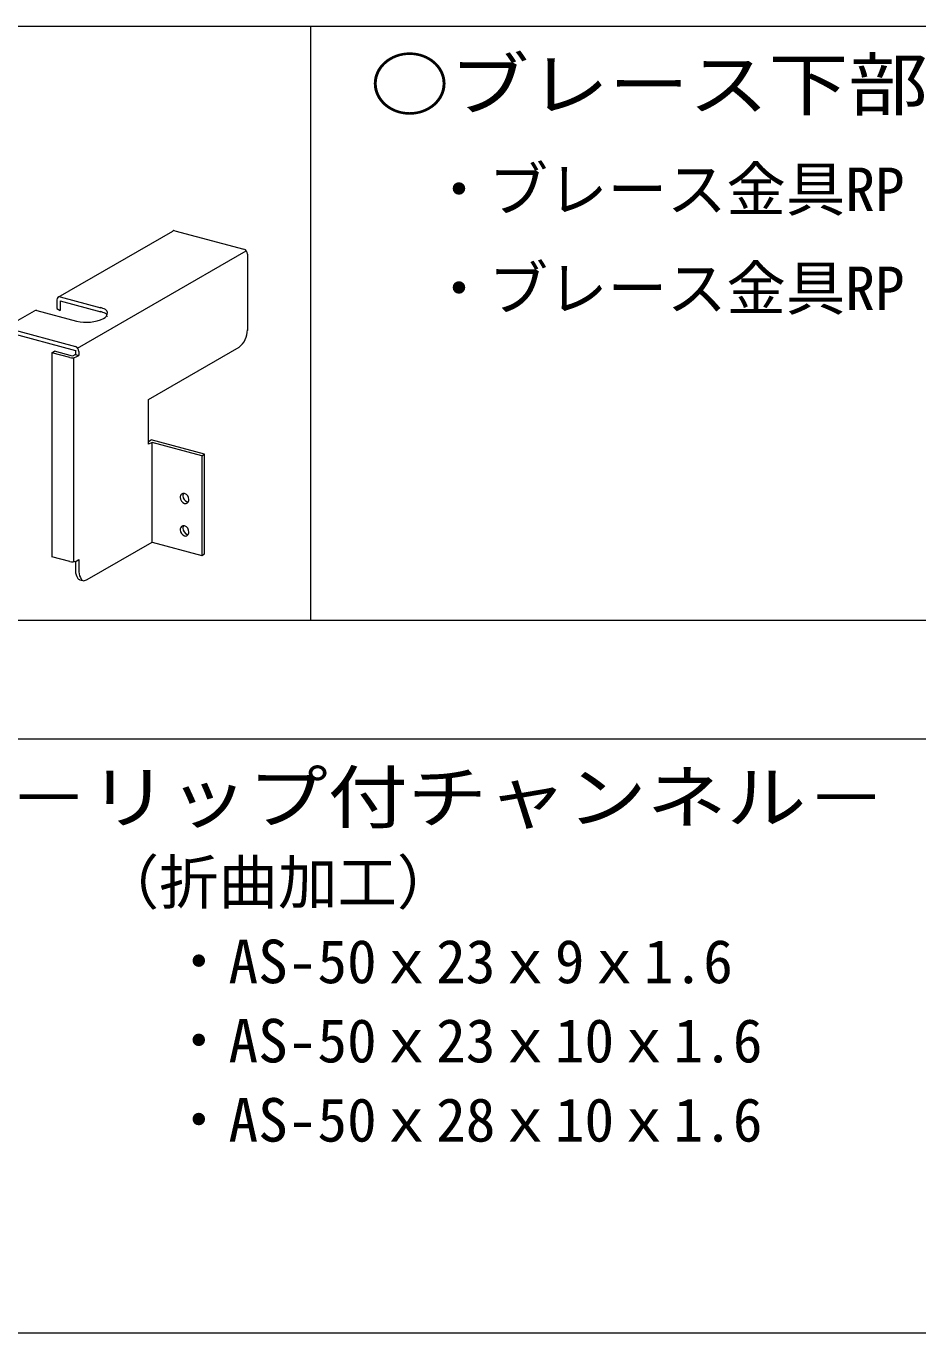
# Model space of a CAD drawing. Units: millimetres on the paper, enlarged 40 times. Extents: x -7800 to 7800, y -5387 to 5300.
# Drawn here: x -3545 to -2645, y 1260 to 2580 of the extents above; entities that cross this region are included whole.
import ezdxf
from ezdxf.enums import TextEntityAlignment as Align

# ---------------------------------------------------------------- set-up
doc = ezdxf.new("R2010")
doc.units = ezdxf.units.MM
doc.header["$LTSCALE"] = 40
doc.layers.add('0-6_文字', color=7, linetype='Continuous')
doc.layers.add('0-B_補強金具・金具・その他', color=3, linetype='Continuous', lineweight=18)
doc.layers.add('F-3_野縁受け', color=7, linetype='Continuous', lineweight=18)
doc.styles.add('ＭＳ ゴシック', font='')
doc.styles.get('ＭＳ ゴシック').set_extended_font_data('MS Gothic')

msp = doc.modelspace()

# ---------------------------------------------------------------- linework, layer by layer
at = {"layer": '0-B_補強金具・金具・その他'}
for p, q in [((-3512.7, 2306.46), (-3396.95, 2373.29)), ((-3394.87, 2373.61), (-3325.21, 2354.94)), ((-3493.42, 2254.86), (-3322.94, 2353.29)), ((-3321.7, 2349.97), (-3321.7, 2272.92)), ((-3514.13, 2303.68), (-3514.13, 2295.12)), ((-3510.63, 2306.78), (-3469.8, 2295.84)), ((-3510.63, 2302.75), (-3510.63, 2293.09)), ((-3510.63, 2302.75), (-3469.8, 2291.81)), ((-3567.17, 2275.01), (-3536.53, 2292.7)), ((-3534.46, 2293.02), (-3494.15, 2282.22)), ((-3514.13, 2295.12), (-3510.63, 2293.09)), ((-3565.1, 2275.33), (-3495.43, 2256.66)), ((-3565.1, 2271.3), (-3495.43, 2252.63)), ((-3519.28, 2250.38), (-3516.56, 2251.96)), ((-3500.88, 2245.45), (-3519.28, 2250.38)), ((-3519.28, 2250.38), (-3519.28, 2044.25)), ((-3498.16, 2247.02), (-3516.56, 2251.96)), ((-3495.43, 2248.6), (-3498.16, 2247.02)), ((-3497.38, 2244.51), (-3497.38, 2039.14)), ((-3495.43, 2252.9), (-3495.43, 2248.6)), ((-3495.43, 2248.6), (-3491.93, 2247.66)), ((-3494.65, 2246.09), (-3491.93, 2247.66)), ((-3491.93, 2251.69), (-3491.93, 2247.66)), ((-3421.44, 2203.18), (-3330.21, 2255.85)), ((-3421.44, 2157.82), (-3421.44, 2203.18)), ((-3421.44, 2160.78), (-3418.83, 2162.29)), ((-3364.94, 2147.85), (-3418.83, 2162.29)), ((-3418.05, 2058.98), (-3418.05, 2159.78)), ((-3367.66, 2146.27), (-3364.94, 2147.85)), ((-3367.66, 2146.27), (-3367.66, 2045.47)), ((-3364.94, 2047.05), (-3364.94, 2147.85)), ((-3483.42, 2021.24), (-3418.05, 2058.98)), ((-3418.05, 2058.98), (-3367.66, 2045.47)), ((-3367.66, 2045.47), (-3364.94, 2047.05)), ((-3500.88, 2039.32), (-3519.28, 2044.25)), ((-3495.43, 2039.62), (-3495.43, 2029.86)), ((-3494.65, 2039.95), (-3491.93, 2041.52)), ((-3491.93, 2041.52), (-3491.93, 2028.92)), ((-3491.23, 2021.09), (-3487.72, 2020.15))]:
    msp.add_line(p, q, dxfattribs=at)
msp.add_lwpolyline([(-3367.66, 2146.27), (-3418.05, 2159.78), (-3421.44, 2157.82)], dxfattribs=at)
for centre, radius, start, end in [((-3395.5, 2370.79), 2.89, 77.36817, 120), ((-3327.21, 2349.81), 5.51, 1.67985, 68.69481), ((-3511.26, 2303.96), 2.89, 77.36817, 185.47947), ((-3535.09, 2290.2), 2.89, 77.36817, 120), ((-3484.46, 2322.33), 41.27, 256.42268, 295.18792), ((-3477.32, 2268.79), 28.07, 63.94986, 75.54727), ((-3477.32, 2264.76), 28.07, 63.94986, 75.54727), ((-3469.56, 2291.02), 6.59, 293.78585, 0.28769), ((-3466.64, 2290.7), 3.7, 5.47941, 63.53409), ((-3466.64, 2286.67), 3.7, 30.2702, 63.53409), ((-3468.69, 2290.46), 5.75, 5.96864, 7.72709), ((-3466.64, 2286.67), 3.7, 5.47941, 8.91227), ((-3468.69, 2286.43), 5.75, 5.96864, 7.72709), ((-3343.53, 2273.14), 21.82, 307.58519, 0.57799), ((-3498.67, 2254.62), 9.43, 256.41858, 295.19203), ((-3497.44, 2251.53), 5.51, 1.67985, 68.69481), ((-3384.58, 2104.14), 4.99, 160.47531, 178.563), ((-3382.97, 2104.27), 6.61, 180.04953, 250.32513), ((-3385.53, 2104.71), 3.91, 134.78427, 163.64669), ((-3386.1, 2104.75), 3.5, 74.95671, 128.62773), ((-3381.86, 2105.71), 4.99, 160.47531, 178.563), ((-3380.24, 2105.84), 6.61, 180.04953, 250.32513), ((-3382.81, 2106.28), 3.91, 149.76345, 163.64669), ((-3387.41, 2101.91), 6.61, 0.04953, 70.32513), ((-3381.59, 2103.05), 3.53, 255.66483, 272.31226), ((-3385.2, 2101.8), 4.39, 315.01864, 1.50001), ((-3384.31, 2101.47), 3.53, 255.66483, 308.9695), ((-3384.58, 2071.38), 4.99, 160.47531, 178.563), ((-3385.53, 2071.95), 3.91, 134.78427, 163.64669), ((-3386.1, 2071.99), 3.5, 74.95671, 128.62773), ((-3381.86, 2072.95), 4.99, 160.47531, 178.563), ((-3380.24, 2073.08), 6.61, 180.04953, 250.32513), ((-3382.81, 2073.52), 3.91, 149.76345, 163.64669), ((-3387.41, 2069.15), 6.61, 0.04953, 70.32513), ((-3382.97, 2071.51), 6.61, 180.04953, 250.32513), ((-3384.31, 2068.71), 3.53, 255.66483, 308.9695), ((-3381.59, 2070.29), 3.53, 255.66483, 272.31226), ((-3385.2, 2069.04), 4.39, 315.01864, 1.50001), ((-3498.67, 2048.48), 9.43, 256.41858, 295.19203), ((-3479.14, 2031.14), 16.34, 184.49823, 212.39202), ((-3490.49, 2023.85), 2.85, 210.73214, 255), ((-3475.64, 2030.2), 16.34, 184.49823, 212.39202), ((-3486.99, 2022.91), 2.85, 210.73214, 265.88029), ((-3488.25, 2030.13), 10.12, 275.98482, 298.50609)]:
    msp.add_arc(centre, radius, start, end, dxfattribs=at)
at = {"layer": 'F-3_野縁受け', "color": 3}
for p, q in [((-7638.18, 2580.25), (-78.18, 2580.25)), ((-7638.18, 1980.25), (-78.18, 1980.25)), ((-7638.18, 1860.25), (-78.18, 1860.25)), ((-7638.18, 1260.25), (-78.18, 1260.25))]:
    msp.add_line(p, q, dxfattribs=at)
at = {"layer": 'F-3_野縁受け', "color": 4, "lineweight": 9}
msp.add_line((-3258.18, 2580.25), (-3258.18, 1980.25), dxfattribs=at)

# ---------------------------------------------------------------- texts
at = {"layer": '0-6_文字', "style": 'ＭＳ ゴシック', "width": 1.15}
for s, p in [('○ブレース下部取付金具', (-3198.18, 2480.25)), ('○斜め部材（ブレース） －リップ付チャンネル－', (-4488.18, 1760.25))]:
    msp.add_text(s, height=51.32, dxfattribs=at).set_placement(p, align=Align.BOTTOM_LEFT)
at = {"layer": '0-6_文字', "style": 'ＭＳ ゴシック'}
for s, p in [('・ブレース金具RP', (-3138.18, 2380.25)), ('・ブレース金具RP（勾配用）', (-3138.18, 2280.25)), ('（折曲加工）', (-3470.83, 1680.25)), ('・AS-50ｘ23ｘ9ｘ1.6', (-3400.83, 1600.25)), ('・AS-50ｘ23ｘ10ｘ1.6', (-3400.83, 1520.25)), ('・AS-50ｘ28ｘ10ｘ1.6', (-3400.83, 1440.25))]:
    msp.add_text(s, height=43.99, dxfattribs=at).set_placement(p, align=Align.BOTTOM_LEFT)

doc.saveas('drawing.dxf')
